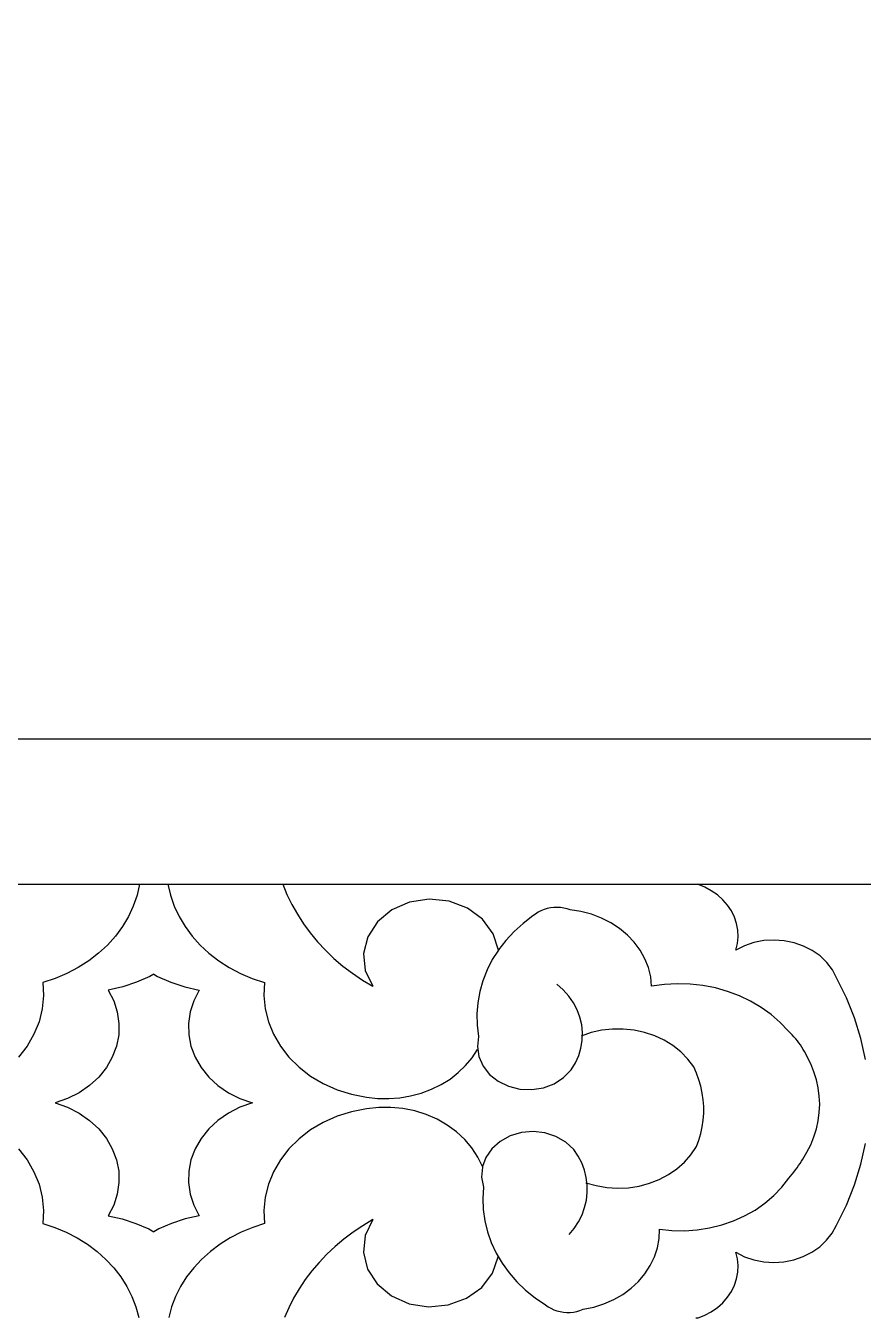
# Model space of a CAD drawing. Extents: x 1188826 to 1909461, y 608442 to 1651179.
# Drawn here: x 1663387.5 to 1663560.8, y 1032543.6 to 1032811.1 of the extents above; entities that cross this region are included whole.
import ezdxf

# ---------------------------------------------------------------- set-up
doc = ezdxf.new("R2010")
doc.units = 0
doc.header["$LTSCALE"] = 1000
doc.header["$MEASUREMENT"] = 0
doc.layers.add('窗', color=4, linetype='Continuous')
doc.layers.add('立面线', color=40, linetype='Continuous')

# ---------------------------------------------------------------- blocks, each defined once
blk = doc.blocks.new('EHYTERHT5EHTER')
at = {"layer": '窗', "ltscale": 3}
blk.add_lwpolyline([(79348.66, -228180.6), (80283.92, -228180.6), (80283.92, -229130.6), (79348.66, -229130.6)], close=True, dxfattribs=at)

msp = doc.modelspace()

# ---------------------------------------------------------------- linework, layer by layer
at = {"layer": '立面线'}
for p, q in [((1669039.81, 1032663.42), (1660727.54, 1032663.42)), ((1660758.89, 1032633.42), (1669008.6, 1032633.42)), ((1663411.05, 1032633.42), (1663410.52, 1032631.14)), ((1663416.9, 1032633.42), (1663417.43, 1032631.14)), ((1663440.69, 1032633.42), (1663441.55, 1032631.3)), ((1663528, 1032632.83), (1663526.54, 1032633.42)), ((1663529.37, 1032632.09), (1663528, 1032632.83)), ((1663410.52, 1032631.14), (1663409.75, 1032628.9)), ((1663417.43, 1032631.14), (1663418.21, 1032628.9)), ((1663441.55, 1032631.3), (1663442.56, 1032629.23)), ((1663471, 1032630.35), (1663466.93, 1032629.73)), ((1663475.1, 1032629.93), (1663471, 1032630.35)), ((1663530.62, 1032631.22), (1663529.37, 1032632.09)), ((1663531.74, 1032630.22), (1663530.62, 1032631.22)), ((1663532.72, 1032629.11), (1663531.74, 1032630.22)), ((1663409.75, 1032628.9), (1663408.74, 1032626.74)), ((1663418.21, 1032628.9), (1663419.21, 1032626.74)), ((1663442.56, 1032629.23), (1663443.7, 1032627.2)), ((1663463.25, 1032628.12), (1663460.27, 1032625.67)), ((1663466.93, 1032629.73), (1663463.25, 1032628.12)), ((1663478.88, 1032628.5), (1663475.1, 1032629.93)), ((1663482, 1032626.19), (1663478.88, 1032628.5)), ((1663493.53, 1032627.62), (1663492.97, 1032627.26)), ((1663494.12, 1032627.93), (1663493.53, 1032627.62)), ((1663494.75, 1032628.19), (1663494.12, 1032627.93)), ((1663495.4, 1032628.39), (1663494.75, 1032628.19)), ((1663496.08, 1032628.54), (1663495.4, 1032628.39)), ((1663496.77, 1032628.62), (1663496.08, 1032628.54)), ((1663497.46, 1032628.64), (1663496.77, 1032628.62)), ((1663498.16, 1032628.61), (1663497.46, 1032628.64)), ((1663498.85, 1032628.51), (1663498.16, 1032628.61)), ((1663499.52, 1032628.36), (1663498.85, 1032628.51)), ((1663500.17, 1032628.14), (1663499.52, 1032628.36)), ((1663502.4, 1032627.79), (1663500.17, 1032628.14)), ((1663504.56, 1032627.22), (1663502.4, 1032627.79)), ((1663533.52, 1032627.91), (1663532.72, 1032629.11)), ((1663534.15, 1032626.63), (1663533.52, 1032627.91)), ((1663407.5, 1032624.66), (1663406.05, 1032622.69)), ((1663408.74, 1032626.74), (1663407.5, 1032624.66)), ((1663419.21, 1032626.74), (1663420.45, 1032624.66)), ((1663420.45, 1032624.66), (1663421.9, 1032622.69)), ((1663443.7, 1032627.2), (1663444.97, 1032625.24)), ((1663444.97, 1032625.24), (1663446.37, 1032623.34)), ((1663460.27, 1032625.67), (1663458.27, 1032622.57)), ((1663484.21, 1032623.19), (1663482, 1032626.19)), ((1663490.43, 1032625.31), (1663488.55, 1032623.62)), ((1663492.46, 1032626.86), (1663490.43, 1032625.31)), ((1663492.97, 1032627.26), (1663492.46, 1032626.86)), ((1663506.63, 1032626.44), (1663504.56, 1032627.22)), ((1663508.58, 1032625.45), (1663506.63, 1032626.44)), ((1663510.38, 1032624.27), (1663508.58, 1032625.45)), ((1663534.6, 1032625.3), (1663534.15, 1032626.63)), ((1663534.85, 1032623.93), (1663534.6, 1032625.3)), ((1663406.05, 1032622.69), (1663404.39, 1032620.85)), ((1663421.9, 1032622.69), (1663423.56, 1032620.85)), ((1663446.37, 1032623.34), (1663447.89, 1032621.51)), ((1663458.27, 1032622.57), (1663457.41, 1032619.11)), ((1663485.3, 1032619.78), (1663484.21, 1032623.19)), ((1663488.55, 1032623.62), (1663486.86, 1032621.8)), ((1663512.01, 1032622.92), (1663510.38, 1032624.27)), ((1663513.43, 1032621.41), (1663512.01, 1032622.92)), ((1663534.76, 1032621.16), (1663534.9, 1032622.54)), ((1663534.9, 1032622.54), (1663534.85, 1032623.93)), ((1663404.39, 1032620.85), (1663402.54, 1032619.14)), ((1663423.56, 1032620.85), (1663425.41, 1032619.14)), ((1663447.89, 1032621.51), (1663449.53, 1032619.75)), ((1663449.53, 1032619.75), (1663451.28, 1032618.08)), ((1663485.3, 1032619.78), (1663484.05, 1032617.82)), ((1663485.35, 1032619.86), (1663485.3, 1032619.78)), ((1663486.86, 1032621.8), (1663485.35, 1032619.86)), ((1663514.64, 1032619.77), (1663513.43, 1032621.41)), ((1663515.62, 1032618.02), (1663514.64, 1032619.77)), ((1663534.42, 1032619.8), (1663534.76, 1032621.16)), ((1663536.24, 1032620.71), (1663534.42, 1032619.8)), ((1663538.2, 1032621.36), (1663536.24, 1032620.71)), ((1663540.25, 1032621.76), (1663538.2, 1032621.36)), ((1663542.35, 1032621.88), (1663540.25, 1032621.76)), ((1663544.45, 1032621.73), (1663542.35, 1032621.88)), ((1663546.5, 1032621.32), (1663544.45, 1032621.73)), ((1663548.45, 1032620.64), (1663546.5, 1032621.32)), ((1663550.25, 1032619.72), (1663548.45, 1032620.64)), ((1663551.88, 1032618.58), (1663550.25, 1032619.72)), ((1663400.52, 1032617.58), (1663398.34, 1032616.19)), ((1663402.54, 1032619.14), (1663400.52, 1032617.58)), ((1663425.41, 1032619.14), (1663427.43, 1032617.58)), ((1663427.43, 1032617.58), (1663429.62, 1032616.19)), ((1663451.28, 1032618.08), (1663453.14, 1032616.49)), ((1663457.41, 1032619.11), (1663457.76, 1032615.59)), ((1663484.05, 1032617.82), (1663482.96, 1032615.68)), ((1663516.35, 1032616.18), (1663515.62, 1032618.02)), ((1663553.28, 1032617.23), (1663551.88, 1032618.58)), ((1663554.43, 1032615.73), (1663553.28, 1032617.23)), ((1663393.57, 1032613.94), (1663391.03, 1032613.11)), ((1663396.01, 1032614.97), (1663393.57, 1032613.94)), ((1663398.34, 1032616.19), (1663396.01, 1032614.97)), ((1663413.17, 1032614.35), (1663410.42, 1032613.15)), ((1663413.98, 1032614.79), (1663413.17, 1032614.35)), ((1663413.98, 1032614.79), (1663414.78, 1032614.35)), ((1663414.78, 1032614.35), (1663417.53, 1032613.15)), ((1663429.62, 1032616.19), (1663431.94, 1032614.97)), ((1663431.94, 1032614.97), (1663434.38, 1032613.94)), ((1663434.38, 1032613.94), (1663436.92, 1032613.11)), ((1663453.14, 1032616.49), (1663455.1, 1032615)), ((1663455.1, 1032615), (1663457.15, 1032613.6)), ((1663457.76, 1032615.59), (1663459.3, 1032612.3)), ((1663482.96, 1032615.68), (1663482.09, 1032613.47)), ((1663516.82, 1032614.28), (1663516.35, 1032616.18)), ((1663517.02, 1032612.35), (1663516.82, 1032614.28)), ((1663555.31, 1032614.09), (1663554.43, 1032615.73)), ((1663557.32, 1032609.95), (1663555.27, 1032614.09)), ((1663391.03, 1032613.11), (1663391.17, 1032610.38)), ((1663407.55, 1032612.19), (1663404.58, 1032611.49)), ((1663404.58, 1032611.49), (1663405.7, 1032609.31)), ((1663410.42, 1032613.15), (1663407.55, 1032612.19)), ((1663417.53, 1032613.15), (1663420.4, 1032612.19)), ((1663420.4, 1032612.19), (1663423.37, 1032611.49)), ((1663423.37, 1032611.49), (1663422.25, 1032609.31)), ((1663436.92, 1032613.11), (1663436.79, 1032610.38)), ((1663457.15, 1032613.6), (1663459.3, 1032612.3)), ((1663482.09, 1032613.47), (1663481.45, 1032611.21)), ((1663498.72, 1032611.56), (1663497.42, 1032612.72)), ((1663499.86, 1032610.28), (1663498.72, 1032611.56)), ((1663519.65, 1032612.7), (1663517.02, 1032612.35)), ((1663522.31, 1032612.84), (1663519.65, 1032612.7)), ((1663524.97, 1032612.76), (1663522.31, 1032612.84)), ((1663527.61, 1032612.47), (1663524.97, 1032612.76)), ((1663530.21, 1032611.96), (1663527.61, 1032612.47)), ((1663532.74, 1032611.25), (1663530.21, 1032611.96)), ((1663391.17, 1032610.38), (1663390.9, 1032607.64)), ((1663405.7, 1032609.31), (1663406.44, 1032607.01)), ((1663422.25, 1032609.31), (1663421.51, 1032607.01)), ((1663436.79, 1032610.38), (1663437.05, 1032607.64)), ((1663481.04, 1032608.91), (1663480.86, 1032606.58)), ((1663481.45, 1032611.21), (1663481.04, 1032608.91)), ((1663500.83, 1032608.9), (1663499.86, 1032610.28)), ((1663501.6, 1032607.43), (1663500.83, 1032608.9)), ((1663535.17, 1032610.33), (1663532.74, 1032611.25)), ((1663537.5, 1032609.22), (1663535.17, 1032610.33)), ((1663539.69, 1032607.92), (1663537.5, 1032609.22)), ((1663559, 1032605.75), (1663557.32, 1032609.95)), ((1663390.9, 1032607.64), (1663390.24, 1032604.96)), ((1663406.44, 1032607.01), (1663406.79, 1032604.64)), ((1663421.51, 1032607.01), (1663421.17, 1032604.64)), ((1663437.05, 1032607.64), (1663437.72, 1032604.96)), ((1663480.86, 1032606.58), (1663480.93, 1032604.25)), ((1663502.18, 1032605.9), (1663501.6, 1032607.43)), ((1663541.73, 1032606.46), (1663539.69, 1032607.92)), ((1663543.59, 1032604.83), (1663541.73, 1032606.46)), ((1663390.24, 1032604.96), (1663389.18, 1032602.37)), ((1663406.79, 1032604.64), (1663406.73, 1032602.25)), ((1663421.17, 1032604.64), (1663421.23, 1032602.25)), ((1663437.72, 1032604.96), (1663438.77, 1032602.37)), ((1663480.93, 1032604.25), (1663481.22, 1032601.94)), ((1663502.55, 1032604.32), (1663502.18, 1032605.9)), ((1663502.71, 1032602.72), (1663502.55, 1032604.32)), ((1663508.92, 1032603.46), (1663506.7, 1032603.21)), ((1663511.16, 1032603.46), (1663508.92, 1032603.46)), ((1663513.39, 1032603.23), (1663511.16, 1032603.46)), ((1663515.56, 1032602.76), (1663513.39, 1032603.23)), ((1663545.27, 1032603.06), (1663543.59, 1032604.83)), ((1663560.32, 1032601.48), (1663559, 1032605.75)), ((1663389.18, 1032602.37), (1663387.76, 1032599.92)), ((1663406.73, 1032602.25), (1663406.26, 1032599.9)), ((1663421.23, 1032602.25), (1663421.69, 1032599.9)), ((1663438.77, 1032602.37), (1663440.19, 1032599.92)), ((1663481.22, 1032601.94), (1663480.96, 1032599.85)), ((1663502.39, 1032599.51), (1663502.66, 1032601.11)), ((1663504.53, 1032602.72), (1663502.45, 1032602.01)), ((1663502.66, 1032601.11), (1663502.71, 1032602.72)), ((1663506.7, 1032603.21), (1663504.53, 1032602.72)), ((1663517.65, 1032602.06), (1663515.56, 1032602.76)), ((1663519.62, 1032601.14), (1663517.65, 1032602.06)), ((1663521.44, 1032600.02), (1663519.62, 1032601.14)), ((1663545.68, 1032602.68), (1663545.27, 1032603.06)), ((1663546.08, 1032602.28), (1663545.68, 1032602.68)), ((1663546.46, 1032601.88), (1663546.08, 1032602.28)), ((1663546.83, 1032601.46), (1663546.46, 1032601.88)), ((1663547.18, 1032601.04), (1663546.83, 1032601.46)), ((1663547.51, 1032600.6), (1663547.18, 1032601.04)), ((1663547.83, 1032600.16), (1663547.51, 1032600.6)), ((1663561.27, 1032597.17), (1663560.32, 1032601.48)), ((1663387.76, 1032599.92), (1663385.99, 1032597.64)), ((1663406.26, 1032599.9), (1663405.41, 1032597.63)), ((1663421.69, 1032599.9), (1663422.54, 1032597.63)), ((1663440.19, 1032599.92), (1663441.97, 1032597.64)), ((1663479.87, 1032597.51), (1663480.99, 1032599.22)), ((1663480.96, 1032599.85), (1663481.27, 1032597.77)), ((1663501.24, 1032596.45), (1663501.92, 1032597.96)), ((1663501.92, 1032597.96), (1663502.39, 1032599.51)), ((1663523.09, 1032598.72), (1663521.44, 1032600.02)), ((1663524.52, 1032597.24), (1663523.09, 1032598.72)), ((1663548.13, 1032599.71), (1663547.83, 1032600.16)), ((1663548.41, 1032599.25), (1663548.13, 1032599.71)), ((1663548.68, 1032598.78), (1663548.41, 1032599.25)), ((1663548.92, 1032598.3), (1663548.68, 1032598.78)), ((1663549.15, 1032597.82), (1663548.92, 1032598.3)), ((1663404.18, 1032595.49), (1663402.6, 1032593.52)), ((1663405.41, 1032597.63), (1663404.18, 1032595.49)), ((1663422.54, 1032597.63), (1663423.77, 1032595.49)), ((1663423.77, 1032595.49), (1663425.35, 1032593.52)), ((1663441.97, 1032597.64), (1663444.06, 1032595.57)), ((1663444.06, 1032595.57), (1663446.44, 1032593.74)), ((1663477, 1032594.44), (1663478.53, 1032595.91)), ((1663478.53, 1032595.91), (1663479.87, 1032597.51)), ((1663481.27, 1032597.77), (1663482.13, 1032595.81)), ((1663482.13, 1032595.81), (1663483.49, 1032594.07)), ((1663500.37, 1032595.03), (1663501.24, 1032596.45)), ((1663525.73, 1032595.63), (1663524.52, 1032597.24)), ((1663526.32, 1032594.31), (1663525.73, 1032595.63)), ((1663549.95, 1032596.25), (1663549.15, 1032597.82)), ((1663550.61, 1032594.63), (1663549.95, 1032596.25)), ((1663402.6, 1032593.52), (1663400.7, 1032591.77)), ((1663425.35, 1032593.52), (1663427.25, 1032591.77)), ((1663446.44, 1032593.74), (1663449.07, 1032592.18)), ((1663473.44, 1032591.97), (1663475.3, 1032593.12)), ((1663475.3, 1032593.12), (1663477, 1032594.44)), ((1663483.49, 1032594.07), (1663485.28, 1032592.64)), ((1663485.28, 1032592.64), (1663487.42, 1032591.61)), ((1663496.86, 1032592.15), (1663498.81, 1032593.41)), ((1663498.81, 1032593.41), (1663500.37, 1032595.03)), ((1663526.82, 1032592.97), (1663526.32, 1032594.31)), ((1663527.22, 1032591.61), (1663526.82, 1032592.97)), ((1663551.13, 1032592.98), (1663550.61, 1032594.63)), ((1663551.5, 1032591.3), (1663551.13, 1032592.98)), ((1663398.53, 1032590.27), (1663396.13, 1032589.06)), ((1663400.7, 1032591.77), (1663398.53, 1032590.27)), ((1663427.25, 1032591.77), (1663429.42, 1032590.27)), ((1663429.42, 1032590.27), (1663431.82, 1032589.06)), ((1663449.07, 1032592.18), (1663451.91, 1032590.91)), ((1663451.91, 1032590.91), (1663454.92, 1032589.96)), ((1663454.92, 1032589.96), (1663458.03, 1032589.35)), ((1663467.15, 1032589.61), (1663469.34, 1032590.2)), ((1663469.34, 1032590.2), (1663471.45, 1032590.99)), ((1663471.45, 1032590.99), (1663473.44, 1032591.97)), ((1663487.42, 1032591.61), (1663489.77, 1032591.02)), ((1663489.77, 1032591.02), (1663492.21, 1032590.92)), ((1663492.21, 1032590.92), (1663494.62, 1032591.3)), ((1663494.62, 1032591.3), (1663496.86, 1032592.15)), ((1663527.51, 1032590.22), (1663527.22, 1032591.61)), ((1663527.71, 1032588.83), (1663527.51, 1032590.22)), ((1663551.72, 1032589.6), (1663551.5, 1032591.3)), ((1663396.13, 1032589.06), (1663393.55, 1032588.16)), ((1663393.55, 1032588.16), (1663396.13, 1032587.26)), ((1663396.13, 1032587.26), (1663398.53, 1032586.04)), ((1663431.82, 1032587.26), (1663429.42, 1032586.04)), ((1663431.82, 1032589.06), (1663434.4, 1032588.16)), ((1663434.4, 1032588.16), (1663431.82, 1032587.26)), ((1663458.03, 1032589.35), (1663460.31, 1032589.1)), ((1663460.54, 1032587.23), (1663458.03, 1032586.97)), ((1663460.31, 1032589.1), (1663462.61, 1032589.06)), ((1663463.06, 1032587.24), (1663460.54, 1032587.23)), ((1663462.61, 1032589.06), (1663464.9, 1032589.23)), ((1663465.56, 1032587), (1663463.06, 1032587.24)), ((1663464.9, 1032589.23), (1663467.15, 1032589.61)), ((1663527.81, 1032587.42), (1663527.71, 1032588.83)), ((1663527.8, 1032586.02), (1663527.81, 1032587.42)), ((1663551.8, 1032587.89), (1663551.72, 1032589.6)), ((1663551.72, 1032586.18), (1663551.8, 1032587.89)), ((1663398.53, 1032586.04), (1663400.7, 1032584.55)), ((1663400.7, 1032584.55), (1663402.6, 1032582.8)), ((1663427.25, 1032584.55), (1663425.35, 1032582.8)), ((1663429.42, 1032586.04), (1663427.25, 1032584.55)), ((1663451.91, 1032585.4), (1663449.07, 1032584.14)), ((1663454.92, 1032586.35), (1663451.91, 1032585.4)), ((1663458.03, 1032586.97), (1663454.92, 1032586.35)), ((1663468.01, 1032586.5), (1663465.56, 1032587)), ((1663470.38, 1032585.76), (1663468.01, 1032586.5)), ((1663472.62, 1032584.78), (1663470.38, 1032585.76)), ((1663474.72, 1032583.58), (1663472.62, 1032584.78)), ((1663527.49, 1032583.22), (1663527.69, 1032584.61)), ((1663527.69, 1032584.61), (1663527.8, 1032586.02)), ((1663551.5, 1032584.48), (1663551.72, 1032586.18)), ((1663402.6, 1032582.8), (1663404.18, 1032580.83)), ((1663425.35, 1032582.8), (1663423.77, 1032580.83)), ((1663446.44, 1032582.58), (1663444.06, 1032580.75)), ((1663449.07, 1032584.14), (1663446.44, 1032582.58)), ((1663476.64, 1032582.18), (1663474.72, 1032583.58)), ((1663478.35, 1032580.6), (1663476.64, 1032582.18)), ((1663490.06, 1032582.03), (1663487.75, 1032581.34)), ((1663492.49, 1032582.25), (1663490.06, 1032582.03)), ((1663494.92, 1032581.98), (1663492.49, 1032582.25)), ((1663497.21, 1032581.25), (1663494.92, 1032581.98)), ((1663526.77, 1032580.47), (1663527.18, 1032581.83)), ((1663527.18, 1032581.83), (1663527.49, 1032583.22)), ((1663550.61, 1032581.14), (1663551.13, 1032582.8)), ((1663551.13, 1032582.8), (1663551.5, 1032584.48)), ((1663404.18, 1032580.83), (1663405.41, 1032578.69)), ((1663423.77, 1032580.83), (1663422.54, 1032578.69)), ((1663444.06, 1032580.75), (1663441.97, 1032578.68)), ((1663479.83, 1032578.86), (1663478.35, 1032580.6)), ((1663485.69, 1032580.21), (1663483.98, 1032578.7)), ((1663487.75, 1032581.34), (1663485.69, 1032580.21)), ((1663499.24, 1032580.07), (1663497.21, 1032581.25)), ((1663500.9, 1032578.53), (1663499.24, 1032580.07)), ((1663526.27, 1032579.13), (1663526.77, 1032580.47)), ((1663549.15, 1032577.96), (1663549.95, 1032579.53)), ((1663549.95, 1032579.53), (1663550.61, 1032581.14)), ((1663560.32, 1032575.48), (1663561.27, 1032579.78)), ((1663385.99, 1032578.68), (1663387.76, 1032576.4)), ((1663405.41, 1032578.69), (1663406.26, 1032576.42)), ((1663422.54, 1032578.69), (1663421.69, 1032576.42)), ((1663441.97, 1032578.68), (1663440.19, 1032576.4)), ((1663481.06, 1032576.97), (1663479.83, 1032578.86)), ((1663482.02, 1032574.98), (1663481.06, 1032576.97)), ((1663482.73, 1032576.89), (1663482.02, 1032574.98)), ((1663483.98, 1032578.7), (1663482.73, 1032576.89)), ((1663501.81, 1032577.17), (1663500.9, 1032578.53)), ((1663502.55, 1032575.74), (1663501.81, 1032577.17)), ((1663523.82, 1032575.92), (1663525.16, 1032577.46)), ((1663525.16, 1032577.46), (1663526.27, 1032579.13)), ((1663548.04, 1032576.1), (1663548.33, 1032576.56)), ((1663548.33, 1032576.56), (1663548.61, 1032577.02)), ((1663548.61, 1032577.02), (1663548.88, 1032577.49)), ((1663548.88, 1032577.49), (1663549.15, 1032577.96)), ((1663387.76, 1032576.4), (1663389.18, 1032573.94)), ((1663389.18, 1032573.94), (1663390.24, 1032571.35)), ((1663406.26, 1032576.42), (1663406.73, 1032574.06)), ((1663406.73, 1032574.06), (1663406.79, 1032571.68)), ((1663421.23, 1032574.06), (1663421.17, 1032571.68)), ((1663421.69, 1032576.42), (1663421.23, 1032574.06)), ((1663438.77, 1032573.94), (1663437.72, 1032571.35)), ((1663440.19, 1032576.4), (1663438.77, 1032573.94)), ((1663482, 1032574.89), (1663481.83, 1032572.8)), ((1663482.02, 1032574.98), (1663482, 1032574.89)), ((1663503.12, 1032574.25), (1663502.55, 1032575.74)), ((1663503.5, 1032572.72), (1663503.12, 1032574.25)), ((1663520.52, 1032573.33), (1663522.26, 1032574.54)), ((1663522.26, 1032574.54), (1663523.82, 1032575.92)), ((1663546.12, 1032573.44), (1663546.46, 1032573.87)), ((1663546.46, 1032573.87), (1663546.79, 1032574.31)), ((1663546.79, 1032574.31), (1663547.12, 1032574.75)), ((1663547.12, 1032574.75), (1663547.43, 1032575.2)), ((1663547.43, 1032575.2), (1663547.74, 1032575.65)), ((1663547.74, 1032575.65), (1663548.04, 1032576.1)), ((1663559, 1032571.21), (1663560.32, 1032575.48)), ((1663390.24, 1032571.35), (1663390.9, 1032568.67)), ((1663406.79, 1032571.68), (1663406.44, 1032569.31)), ((1663421.17, 1032571.68), (1663421.51, 1032569.31)), ((1663437.72, 1032571.35), (1663437.05, 1032568.67)), ((1663481.83, 1032572.8), (1663482.23, 1032570.73)), ((1663503.42, 1032571.66), (1663505.55, 1032571.05)), ((1663503.7, 1032571.16), (1663503.5, 1032572.72)), ((1663503.71, 1032569.6), (1663503.7, 1032571.16)), ((1663514.43, 1032570.96), (1663516.57, 1032571.53)), ((1663516.57, 1032571.53), (1663518.61, 1032572.33)), ((1663518.61, 1032572.33), (1663520.52, 1032573.33)), ((1663543.96, 1032570.73), (1663545.4, 1032572.59)), ((1663545.4, 1032572.59), (1663545.76, 1032573.01)), ((1663545.76, 1032573.01), (1663546.12, 1032573.44)), ((1663557.32, 1032567), (1663559, 1032571.21)), ((1663390.9, 1032568.67), (1663391.17, 1032565.94)), ((1663406.44, 1032569.31), (1663405.7, 1032567.01)), ((1663421.51, 1032569.31), (1663422.25, 1032567.01)), ((1663437.05, 1032568.67), (1663436.79, 1032565.94)), ((1663482.23, 1032570.73), (1663482.08, 1032568.41)), ((1663503.53, 1032568.04), (1663503.71, 1032569.6)), ((1663505.55, 1032571.05), (1663507.75, 1032570.67)), ((1663507.75, 1032570.67), (1663509.98, 1032570.52)), ((1663509.98, 1032570.52), (1663512.22, 1032570.62)), ((1663512.22, 1032570.62), (1663514.43, 1032570.96)), ((1663540.46, 1032567.42), (1663542.31, 1032569)), ((1663542.31, 1032569), (1663543.96, 1032570.73)), ((1663391.17, 1032565.94), (1663391.03, 1032563.2)), ((1663405.7, 1032567.01), (1663404.58, 1032564.82)), ((1663422.25, 1032567.01), (1663423.37, 1032564.82)), ((1663436.79, 1032565.94), (1663436.92, 1032563.2)), ((1663482.08, 1032568.41), (1663482.17, 1032566.08)), ((1663482.17, 1032566.08), (1663482.49, 1032563.77)), ((1663502.61, 1032565.01), (1663503.16, 1032566.5)), ((1663503.16, 1032566.5), (1663503.53, 1032568.04)), ((1663536.25, 1032564.78), (1663538.43, 1032566.01)), ((1663538.43, 1032566.01), (1663540.46, 1032567.42)), ((1663555.27, 1032562.87), (1663557.32, 1032567)), ((1663391.03, 1032563.2), (1663393.49, 1032562.4)), ((1663404.58, 1032564.82), (1663407.47, 1032564.15)), ((1663407.47, 1032564.15), (1663410.27, 1032563.23)), ((1663410.27, 1032563.23), (1663412.95, 1032562.08)), ((1663417.68, 1032563.23), (1663415, 1032562.08)), ((1663420.48, 1032564.15), (1663417.68, 1032563.23)), ((1663423.37, 1032564.82), (1663420.48, 1032564.15)), ((1663436.92, 1032563.2), (1663434.46, 1032562.4)), ((1663459.3, 1032564.01), (1663457.22, 1032562.76)), ((1663459.3, 1032564.01), (1663457.76, 1032560.75)), ((1663482.49, 1032563.77), (1663483.05, 1032561.49)), ((1663501, 1032562.2), (1663501.89, 1032563.57)), ((1663501.89, 1032563.57), (1663502.61, 1032565.01)), ((1663531.52, 1032562.91), (1663533.94, 1032563.75)), ((1663533.94, 1032563.75), (1663536.25, 1032564.78)), ((1663393.49, 1032562.4), (1663395.86, 1032561.41)), ((1663395.86, 1032561.41), (1663398.12, 1032560.25)), ((1663412.95, 1032562.08), (1663413.98, 1032561.52)), ((1663415, 1032562.08), (1663413.98, 1032561.52)), ((1663432.09, 1032561.41), (1663429.83, 1032560.25)), ((1663434.46, 1032562.4), (1663432.09, 1032561.41)), ((1663455.23, 1032561.42), (1663453.33, 1032559.98)), ((1663457.22, 1032562.76), (1663455.23, 1032561.42)), ((1663457.76, 1032560.75), (1663457.4, 1032557.24)), ((1663483.05, 1032561.49), (1663483.84, 1032559.26)), ((1663499.94, 1032560.92), (1663501, 1032562.2)), ((1663518.56, 1032560.09), (1663518.64, 1032562.02)), ((1663518.64, 1032562.02), (1663521.23, 1032561.76)), ((1663521.23, 1032561.76), (1663523.84, 1032561.71)), ((1663523.84, 1032561.71), (1663526.45, 1032561.89)), ((1663526.45, 1032561.89), (1663529.01, 1032562.29)), ((1663529.01, 1032562.29), (1663531.52, 1032562.91)), ((1663553.22, 1032559.75), (1663554.38, 1032561.24)), ((1663554.38, 1032561.24), (1663555.27, 1032562.87)), ((1663398.12, 1032560.25), (1663400.25, 1032558.92)), ((1663400.25, 1032558.92), (1663402.24, 1032557.44)), ((1663427.7, 1032558.92), (1663425.72, 1032557.44)), ((1663429.83, 1032560.25), (1663427.7, 1032558.92)), ((1663451.53, 1032558.46), (1663449.82, 1032556.85)), ((1663453.33, 1032559.98), (1663451.53, 1032558.46)), ((1663483.84, 1032559.26), (1663484.85, 1032557.09)), ((1663517.61, 1032556.3), (1663518.22, 1032558.17)), ((1663518.22, 1032558.17), (1663518.56, 1032560.09)), ((1663550.19, 1032557.29), (1663551.81, 1032558.42)), ((1663551.81, 1032558.42), (1663553.22, 1032559.75)), ((1663402.24, 1032557.44), (1663404.06, 1032555.8)), ((1663404.06, 1032555.8), (1663405.7, 1032554.04)), ((1663423.89, 1032555.8), (1663422.25, 1032554.04)), ((1663425.72, 1032557.44), (1663423.89, 1032555.8)), ((1663448.21, 1032555.17), (1663446.72, 1032553.42)), ((1663449.82, 1032556.85), (1663448.21, 1032555.17)), ((1663457.4, 1032557.24), (1663458.25, 1032553.79)), ((1663484.12, 1032552.95), (1663485.27, 1032556.33)), ((1663484.85, 1032557.09), (1663486.07, 1032555.01)), ((1663516.75, 1032554.5), (1663517.61, 1032556.3)), ((1663534.76, 1032555.89), (1663534.42, 1032557.25)), ((1663534.42, 1032557.25), (1663536.23, 1032556.35)), ((1663534.9, 1032554.51), (1663534.76, 1032555.89)), ((1663536.23, 1032556.35), (1663538.18, 1032555.69)), ((1663538.18, 1032555.69), (1663540.22, 1032555.3)), ((1663540.22, 1032555.3), (1663542.31, 1032555.17)), ((1663542.31, 1032555.17), (1663544.4, 1032555.31)), ((1663544.4, 1032555.31), (1663546.44, 1032555.72)), ((1663546.44, 1032555.72), (1663548.38, 1032556.38)), ((1663548.38, 1032556.38), (1663550.19, 1032557.29)), ((1663405.7, 1032554.04), (1663407.16, 1032552.16)), ((1663422.25, 1032554.04), (1663420.79, 1032552.16)), ((1663446.72, 1032553.42), (1663445.34, 1032551.6)), ((1663458.25, 1032553.79), (1663460.23, 1032550.71)), ((1663481.87, 1032550), (1663484.12, 1032552.95)), ((1663486.07, 1032555.01), (1663487.51, 1032553.03)), ((1663487.51, 1032553.03), (1663489.13, 1032551.16)), ((1663514.31, 1032551.24), (1663515.64, 1032552.81)), ((1663515.64, 1032552.81), (1663516.75, 1032554.5)), ((1663534.6, 1032551.75), (1663534.85, 1032553.12)), ((1663534.85, 1032553.12), (1663534.9, 1032554.51)), ((1663407.16, 1032552.16), (1663408.41, 1032550.17)), ((1663408.41, 1032550.17), (1663409.46, 1032548.1)), ((1663419.54, 1032550.17), (1663418.5, 1032548.1)), ((1663420.79, 1032552.16), (1663419.54, 1032550.17)), ((1663445.34, 1032551.6), (1663444.07, 1032549.72)), ((1663460.23, 1032550.71), (1663463.16, 1032548.24)), ((1663478.72, 1032547.74), (1663481.87, 1032550)), ((1663489.13, 1032551.16), (1663490.94, 1032549.42)), ((1663511.06, 1032548.55), (1663512.78, 1032549.81)), ((1663512.78, 1032549.81), (1663514.31, 1032551.24)), ((1663533.52, 1032549.14), (1663534.15, 1032550.42)), ((1663534.15, 1032550.42), (1663534.6, 1032551.75)), ((1663409.46, 1032548.1), (1663410.28, 1032545.96)), ((1663418.5, 1032548.1), (1663417.67, 1032545.96)), ((1663442.93, 1032547.78), (1663441.91, 1032545.79)), ((1663444.07, 1032549.72), (1663442.93, 1032547.78)), ((1663463.16, 1032548.24), (1663466.81, 1032546.62)), ((1663474.94, 1032546.35), (1663478.72, 1032547.74)), ((1663490.94, 1032549.42), (1663492.92, 1032547.83)), ((1663492.92, 1032547.83), (1663495.06, 1032546.38)), ((1663507.16, 1032546.59), (1663509.18, 1032547.47)), ((1663509.18, 1032547.47), (1663511.06, 1032548.55)), ((1663531.74, 1032546.83), (1663532.72, 1032547.94)), ((1663532.72, 1032547.94), (1663533.52, 1032549.14)), ((1663410.28, 1032545.96), (1663410.88, 1032543.76)), ((1663417.67, 1032545.96), (1663417.07, 1032543.76)), ((1663441.91, 1032545.79), (1663441.02, 1032543.76)), ((1663466.81, 1032546.62), (1663470.85, 1032545.97)), ((1663470.85, 1032545.97), (1663474.94, 1032546.35)), ((1663495.06, 1032546.38), (1663495.59, 1032546)), ((1663495.59, 1032546), (1663496.17, 1032545.66)), ((1663496.17, 1032545.66), (1663496.78, 1032545.38)), ((1663496.78, 1032545.38), (1663497.42, 1032545.16)), ((1663497.42, 1032545.16), (1663498.09, 1032544.99)), ((1663498.09, 1032544.99), (1663498.77, 1032544.87)), ((1663498.77, 1032544.87), (1663499.47, 1032544.82)), ((1663499.47, 1032544.82), (1663500.16, 1032544.83)), ((1663500.16, 1032544.83), (1663500.85, 1032544.9)), ((1663500.85, 1032544.9), (1663501.53, 1032545.03)), ((1663501.53, 1032545.03), (1663502.19, 1032545.22)), ((1663502.19, 1032545.22), (1663502.83, 1032545.46)), ((1663502.83, 1032545.46), (1663505.03, 1032545.91)), ((1663505.03, 1032545.91), (1663507.16, 1032546.59)), ((1663528, 1032544.22), (1663529.37, 1032544.96)), ((1663529.37, 1032544.96), (1663530.62, 1032545.83)), ((1663530.62, 1032545.83), (1663531.74, 1032546.83)), ((1663526.53, 1032543.63), (1663526.19, 1032543.63)), ((1663526.53, 1032543.63), (1663528, 1032544.22))]:
    msp.add_line(p, q, dxfattribs=at)

# ---------------------------------------------------------------- block references
at = {"layer": '窗'}
msp.add_blockref('EHYTERHT5EHTER', (1583484.46, 1261794.02), dxfattribs=at)

doc.saveas('drawing.dxf')
